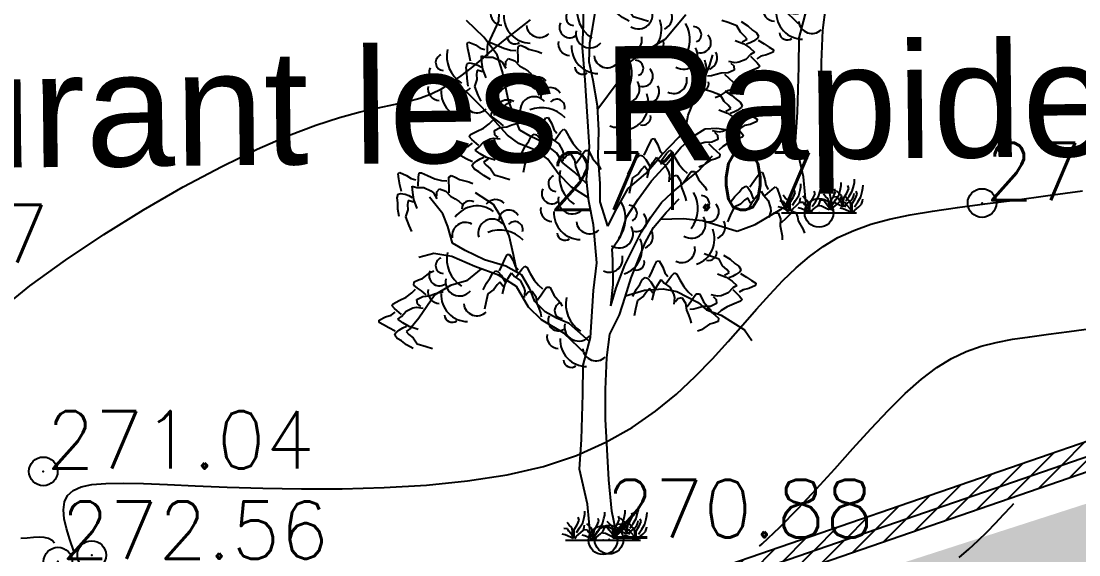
# Model space of a CAD drawing. Header units: millimetres. Extents: x 524954 to 526204, y 9523489 to 9524010.
# Drawn here: x 525683.09 to 525701.51, y 9523604.8 to 9523614.09 of the extents above; entities that cross this region are included whole.
import ezdxf
from ezdxf.enums import TextEntityAlignment as Align

# ---------------------------------------------------------------- set-up
doc = ezdxf.new("R2010")
doc.units = ezdxf.units.MM
doc.header["$PDMODE"] = 32
doc.header["$PDSIZE"] = 0.5
doc.linetypes.add('ACAD_ISO12W100', pattern=[21, 12, -3, 0, -3, 0, -3])
doc.linetypes.add('CACHE2', pattern=[4.7625, 3.175, -1.5875])
for name, color, linetype in [('Arbre', 34, 'ACAD_ISO12W100'), ('Cloture', 7, 'Continuous'), ('CN_01_00', 3, 'Continuous'), ('CN_02_00', 4, 'Continuous'), ('CN_10_00', 1, 'Continuous'), ('Haut_Talus', 30, 'Continuous'), ('Murs', 1, 'Continuous'), ('TopoAlt', 3, 'Continuous'), ('TOPOJIS', 7, 'Continuous'), ('Toponomie', 7, 'CACHE2')]:
    doc.layers.add(name, color=color, linetype=linetype)
doc.styles.add('Simplex 1.0', font='Simplex.shx', dxfattribs={"width": 0.99, "height": 1})
doc.styles.get("Standard").update_dxf_attribs({"font": 'arial.ttf'})
pattern_1 = [(45, (0, 0), (-0.1767766952966, 0.1767766952966), [])]

# ---------------------------------------------------------------- blocks, each defined once
blk = doc.blocks.new('TCPOINT M')
at = {"color": 0}
blk.add_point((0, 0), dxfattribs=at)
at = {"layer": 'TopoAlt', "style": 'Simplex 1.0', "width": 0.99}
blk.add_attdef('ALT', (0.15, 0.15), '', height=1, dxfattribs=at)
blk = doc.blocks.new('v088')
at = {"linetype": 'Continuous'}
for p, q in [((-1.812, 9.035), (-1.797, 9.483)), ((-0.337, 8.979), (-0.339, 9.37)), ((-0.186, 8.901), (-0.131, 9.219)), ((-2.074, 8.756), (-2.378, 9.048)), ((-1.992, 8.647), (-1.812, 9.035)), ((1.08, 8.722), (1.444, 9.153)), ((-0.36, 8.574), (-0.337, 8.979)), ((-0.231, 8.658), (-0.186, 8.901)), ((-1.843, 8.45), (-2.074, 8.756)), ((-0.243, 8.328), (-0.231, 8.658)), ((0.718, 8.503), (1.08, 8.722)), ((-0.311, 8.009), (-0.36, 8.574)), ((0.424, 8.292), (0.718, 8.503)), ((-1.75, 8.153), (-1.843, 8.45)), ((-0.174, 8), (-0.243, 8.328)), ((0.262, 7.984), (0.424, 8.292)), ((1.855, 8.26), (1.913, 8.447)), ((-1.653, 7.676), (-1.75, 8.153)), ((1.736, 7.971), (1.855, 8.26)), ((-2.358, 7.786), (-2.7, 8.052)), ((-0.274, 7.463), (-0.311, 8.009)), ((-0.096, 7.56), (-0.174, 8)), ((-0.093, 7.509), (0.262, 7.984)), ((1.617, 7.726), (1.736, 7.971)), ((-2.129, 7.554), (-2.358, 7.786)), ((-1.932, 7.347), (-2.129, 7.554)), ((-1.547, 7.38), (-1.653, 7.676)), ((-0.075, 7.131), (-0.096, 7.56)), ((1.481, 7.4), (1.617, 7.726)), ((-1.449, 7.14), (-1.547, 7.38)), ((-0.237, 6.848), (-0.274, 7.463)), ((1.442, 7.181), (1.481, 7.4)), ((-1.665, 7.048), (-1.932, 7.347)), ((-1.463, 6.903), (-1.665, 7.048)), ((-1.266, 7.031), (-1.449, 7.14)), ((-1.047, 6.93), (-1.266, 7.031)), ((-0.084, 6.677), (-0.075, 7.131)), ((1.023, 6.706), (1.321, 7.017)), ((1.321, 7.017), (1.442, 7.181)), ((1.356, 6.837), (1.575, 7.035)), ((1.575, 7.035), (1.778, 7.163)), ((1.778, 7.163), (1.983, 7.174)), ((1.983, 7.174), (2.214, 7.135)), ((-1.162, 6.785), (-1.463, 6.903)), ((-0.806, 6.736), (-1.047, 6.93)), ((-0.287, 6.281), (-0.237, 6.848)), ((1.107, 6.54), (1.356, 6.837)), ((-0.96, 6.634), (-1.162, 6.785)), ((-0.78, 6.382), (-0.96, 6.634)), ((-0.697, 6.571), (-0.806, 6.736)), ((-0.049, 6.211), (-0.084, 6.677)), ((0.743, 6.383), (1.023, 6.706)), ((1.663, 6.427), (1.906, 6.693)), ((-0.488, 6.401), (-0.697, 6.571)), ((0.846, 6.255), (1.107, 6.54)), ((-0.551, 6.145), (-0.78, 6.382)), ((-0.279, 6.204), (-0.488, 6.401)), ((-0.248, 5.902), (-0.287, 6.281)), ((0.438, 6.122), (0.743, 6.383)), ((1.381, 6.204), (1.663, 6.427)), ((-0.254, 5.961), (-0.551, 6.145)), ((-0.049, 5.888), (-0.049, 6.211)), ((0.24, 5.776), (0.438, 6.122)), ((0.61, 5.939), (0.846, 6.255)), ((1.198, 6.044), (1.381, 6.204)), ((-2.787, 5.681), (-3.023, 5.969)), ((-1.907, 5.843), (-2.222, 6.048)), ((-0.165, 5.487), (-0.248, 5.902)), ((0.411, 5.624), (0.61, 5.939)), ((1.021, 5.879), (1.198, 6.044)), ((1.1, 5.706), (1.325, 5.941)), ((-1.791, 5.652), (-1.907, 5.843)), ((0.085, 5.468), (-0.049, 5.888)), ((0.085, 5.468), (0.24, 5.776)), ((0.834, 5.626), (1.021, 5.879)), ((2.646, 5.496), (3.119, 5.774)), ((-2.701, 5.459), (-2.787, 5.681)), ((-1.635, 5.301), (-1.791, 5.652)), ((0.306, 5.286), (0.411, 5.624)), ((0.671, 5.368), (0.834, 5.626)), ((0.881, 5.441), (1.1, 5.706)), ((1.001, 5.586), (1.394, 5.601)), ((1.394, 5.601), (1.731, 5.564)), ((1.731, 5.564), (2, 5.483)), ((-2.621, 5.169), (-2.701, 5.459)), ((-0.107, 4.829), (-0.165, 5.487)), ((0.51, 5.041), (0.671, 5.368)), ((0.731, 5.176), (0.881, 5.441)), ((2, 5.483), (2.338, 5.378)), ((2.338, 5.378), (2.646, 5.496)), ((-2.4, 5.043), (-2.621, 5.169)), ((-1.559, 4.967), (-1.635, 5.301)), ((0.161, 5.071), (0.306, 5.286)), ((0.619, 4.888), (0.731, 5.176)), ((-2.946, 4.988), (-3.206, 4.92)), ((-2.634, 4.938), (-2.946, 4.988)), ((-2.061, 4.882), (-2.4, 5.043)), ((0.172, 4.872), (0.161, 5.071)), ((0.379, 4.79), (0.51, 5.041)), ((-2.233, 4.766), (-2.634, 4.938)), ((-1.692, 4.771), (-2.061, 4.882)), ((-1.492, 4.659), (-1.559, 4.967)), ((-0.166, 4.349), (-0.107, 4.829)), ((0.174, 4.45), (0.172, 4.872)), ((0.231, 4.395), (0.379, 4.79)), ((0.489, 4.568), (0.619, 4.888)), ((-2.123, 4.725), (-2.377, 4.514)), ((-1.819, 4.613), (-2.233, 4.766)), ((-1.504, 4.415), (-1.819, 4.613)), ((-1.415, 4.615), (-1.692, 4.771)), ((-1.273, 4.376), (-1.415, 4.615)), ((-2.655, 4.434), (-2.931, 4.273)), ((-2.377, 4.514), (-2.655, 4.434)), ((0.138, 4.082), (0.174, 4.45)), ((0.384, 4.23), (0.489, 4.568)), ((-2.931, 4.273), (-3.209, 3.863)), ((-1.298, 4.058), (-1.504, 4.415)), ((-1.188, 4.154), (-1.273, 4.376)), ((-0.217, 3.527), (-0.166, 4.349)), ((0.138, 4.082), (0.231, 4.395)), ((0.391, 4.253), (0.724, 4.355)), ((0.724, 4.355), (1.047, 4.375)), ((1.047, 4.375), (1.284, 4.33)), ((1.284, 4.33), (1.655, 4.138)), ((-1.069, 3.839), (-1.298, 4.058)), ((-1.01, 3.977), (-1.188, 4.154)), ((0.285, 3.923), (0.384, 4.23)), ((1.655, 4.138), (1.8, 4.011)), ((-0.808, 3.863), (-1.01, 3.977)), ((0.118, 3.584), (0.285, 3.923)), ((1.8, 4.011), (2.057, 3.917)), ((2.057, 3.917), (2.461, 3.664)), ((-3.209, 3.863), (-3.367, 3.667)), ((-0.685, 3.605), (-1.069, 3.839)), ((-0.589, 3.774), (-0.808, 3.863)), ((-0.234, 3.461), (-0.589, 3.774)), ((-0.294, 3.234), (-0.685, 3.605)), ((-0.344, 3.046), (-0.217, 3.527)), ((0.064, 3.179), (0.118, 3.584)), ((2.461, 3.664), (2.589, 3.474)), ((0.045, 2.625), (0.064, 3.179)), ((-0.352, 2.542), (-0.344, 3.046)), ((0.043, 2.109), (0.045, 2.625)), ((-0.373, 1.752), (-0.352, 2.542)), ((0.102, 1.053), (0.043, 2.109)), ((-0.412, 1.235), (-0.373, 1.752)), ((-0.268, 0.628), (-0.412, 1.235)), ((0.151, 0.506), (0.102, 1.053)), ((-0.213, 0), (-0.268, 0.628)), ((0.256, 0), (0.151, 0.506)), ((-0.654, 0), (0.654, 0))]:
    blk.add_line(p, q, dxfattribs=at)
at = {"color": 3, "linetype": 'Continuous'}
for p, q in [((2.18, 9.009), (2.07, 9.048)), ((2.406, 9.027), (2.519, 8.953)), ((2.33, 8.953), (2.18, 9.009)), ((2.391, 8.841), (2.33, 8.953)), ((2.465, 8.776), (2.391, 8.841)), ((2.519, 8.953), (2.601, 8.881)), ((2.601, 8.881), (2.673, 8.832)), ((-2.366, 8.647), (-2.337, 8.672)), ((-2.337, 8.672), (-2.221, 8.621)), ((-2.011, 8.592), (-1.999, 8.665)), ((-1.999, 8.665), (-1.961, 8.666)), ((-1.961, 8.666), (-1.851, 8.615)), ((2.3, 8.701), (2.45, 8.641)), ((2.421, 8.673), (2.507, 8.721)), ((2.507, 8.721), (2.465, 8.776)), ((2.561, 8.655), (2.497, 8.632)), ((2.621, 8.686), (2.561, 8.655)), ((2.691, 8.737), (2.621, 8.686)), ((2.673, 8.832), (2.708, 8.773)), ((2.708, 8.773), (2.691, 8.737)), ((2.701, 8.703), (2.805, 8.64)), ((-2.353, 8.56), (-2.366, 8.647)), ((-2.333, 8.457), (-2.353, 8.56)), ((-2.221, 8.621), (-2.138, 8.563)), ((-2.138, 8.563), (-2.056, 8.544)), ((-2.014, 8.431), (-2.011, 8.592)), ((-1.851, 8.615), (-1.727, 8.562)), ((-1.727, 8.562), (-1.612, 8.532)), ((-1.612, 8.532), (-1.519, 8.524)), ((-1.481, 8.509), (-1.48, 8.588)), ((-1.475, 8.425), (-1.481, 8.509)), ((-1.48, 8.588), (-1.435, 8.619)), ((-1.435, 8.619), (-1.357, 8.583)), ((-1.357, 8.583), (-1.297, 8.547)), ((-1.297, 8.547), (-1.132, 8.508)), ((-1.132, 8.508), (-1.066, 8.477)), ((2.45, 8.641), (2.555, 8.57)), ((2.555, 8.57), (2.64, 8.498)), ((2.64, 8.498), (2.57, 8.455)), ((2.805, 8.64), (2.893, 8.584)), ((2.964, 8.496), (2.848, 8.446)), ((2.893, 8.584), (2.966, 8.534)), ((2.966, 8.534), (2.964, 8.496)), ((-2.384, 8.23), (-2.364, 8.296)), ((-2.364, 8.296), (-2.326, 8.308)), ((-2.308, 8.338), (-2.333, 8.457)), ((-2.326, 8.308), (-2.242, 8.291)), ((-2.242, 8.291), (-2.178, 8.268)), ((-2.118, 8.433), (-2.038, 8.411)), ((-2.112, 8.322), (-2.118, 8.433)), ((-2.092, 8.197), (-2.112, 8.322)), ((-2.038, 8.411), (-1.918, 8.409)), ((-1.918, 8.409), (-1.797, 8.353)), ((-1.797, 8.353), (-1.75, 8.313)), ((-1.75, 8.313), (-1.69, 8.215)), ((-1.694, 8.261), (-1.693, 8.334)), ((-1.693, 8.334), (-1.643, 8.387)), ((-1.643, 8.387), (-1.536, 8.344)), ((-1.536, 8.344), (-1.452, 8.259)), ((-1.478, 8.316), (-1.475, 8.425)), ((2.301, 8.311), (2.188, 8.335)), ((2.225, 8.306), (2.278, 8.256)), ((2.362, 8.319), (2.301, 8.311)), ((2.487, 8.369), (2.362, 8.319)), ((2.57, 8.455), (2.487, 8.369)), ((2.568, 8.425), (2.683, 8.312)), ((2.749, 8.424), (2.679, 8.378)), ((2.683, 8.312), (2.729, 8.254)), ((2.848, 8.446), (2.749, 8.424)), ((-2.371, 8.143), (-2.384, 8.23)), ((-2.367, 8.034), (-2.371, 8.143)), ((-2.189, 8.184), (-2.201, 8.115)), ((-2.201, 8.115), (-2.198, 8.017)), ((-2.096, 8.154), (-2.189, 8.184)), ((-2.178, 8.268), (-2.118, 8.237)), ((-2.033, 8.047), (-2.092, 8.197)), ((-1.452, 8.259), (-1.374, 8.213)), ((-1.374, 8.213), (-1.302, 8.166)), ((-1.302, 8.166), (-1.252, 8.118)), ((1.971, 8.105), (1.888, 8.085)), ((2.058, 8.13), (1.971, 8.105)), ((2.178, 8.134), (2.058, 8.13)), ((2.117, 8.111), (2.195, 8.035)), ((2.282, 8.183), (2.178, 8.134)), ((2.278, 8.256), (2.282, 8.183)), ((2.467, 8.125), (2.367, 8.061)), ((2.591, 8.179), (2.467, 8.125)), ((2.704, 8.225), (2.591, 8.179)), ((2.729, 8.254), (2.704, 8.225)), ((-2.345, 7.902), (-2.367, 8.034)), ((-2.198, 8.017), (-2.238, 7.897)), ((1.888, 8.085), (1.819, 8.08)), ((2.195, 8.035), (2.261, 7.981)), ((2.261, 7.981), (2.318, 7.927)), ((2.367, 8.061), (2.298, 7.999)), ((2.318, 7.927), (2.31, 7.872)), ((-2.238, 7.897), (-2.177, 7.749)), ((-2.177, 7.749), (-2.13, 7.641)), ((1.896, 7.802), (1.786, 7.841)), ((2.046, 7.746), (1.896, 7.802)), ((2.163, 7.821), (2.022, 7.727)), ((2.107, 7.634), (2.046, 7.746)), ((2.123, 7.82), (2.235, 7.746)), ((2.231, 7.841), (2.163, 7.821)), ((2.31, 7.872), (2.231, 7.841)), ((2.235, 7.746), (2.317, 7.675)), ((-1.797, 7.5), (-1.663, 7.603)), ((-1.663, 7.603), (-1.598, 7.634)), ((2.022, 7.727), (1.955, 7.7)), ((2.181, 7.57), (2.107, 7.634)), ((2.223, 7.514), (2.181, 7.57)), ((2.317, 7.675), (2.389, 7.625)), ((2.389, 7.625), (2.424, 7.566)), ((2.424, 7.566), (2.407, 7.53)), ((-1.945, 7.383), (-1.94, 7.438)), ((-1.884, 7.333), (-1.945, 7.383)), ((-1.94, 7.438), (-1.864, 7.475)), ((-1.864, 7.475), (-1.797, 7.5)), ((2.016, 7.494), (2.166, 7.434)), ((2.137, 7.467), (2.223, 7.514)), ((2.166, 7.434), (2.271, 7.363)), ((2.277, 7.448), (2.213, 7.425)), ((2.337, 7.479), (2.277, 7.448)), ((2.407, 7.53), (2.337, 7.479)), ((2.417, 7.496), (2.521, 7.433)), ((2.521, 7.433), (2.609, 7.377)), ((2.609, 7.377), (2.682, 7.328)), ((-2.081, 7.175), (-1.985, 7.246)), ((-1.985, 7.246), (-1.92, 7.313)), ((-1.892, 7.13), (-1.791, 7.186)), ((-1.815, 7.284), (-1.884, 7.333)), ((-1.732, 7.213), (-1.815, 7.284)), ((-1.791, 7.186), (-1.672, 7.198)), ((-1.672, 7.198), (-1.587, 7.228)), ((-1.587, 7.228), (-1.505, 7.255)), ((-1.505, 7.255), (-1.436, 7.264)), ((-1.078, 7.18), (-1.034, 7.275)), ((-1.034, 7.275), (-0.994, 7.353)), ((-0.994, 7.353), (-0.955, 7.356)), ((-0.955, 7.356), (-0.891, 7.247)), ((-0.891, 7.247), (-0.858, 7.151)), ((2.286, 7.249), (2.203, 7.162)), ((2.271, 7.363), (2.357, 7.292)), ((2.284, 7.218), (2.399, 7.105)), ((2.357, 7.292), (2.286, 7.249)), ((2.465, 7.218), (2.395, 7.171)), ((2.564, 7.239), (2.465, 7.218)), ((2.68, 7.289), (2.564, 7.239)), ((2.682, 7.328), (2.68, 7.289)), ((-2.333, 7.03), (-2.31, 7.06)), ((-2.283, 6.974), (-2.333, 7.03)), ((-2.31, 7.06), (-2.2, 7.113)), ((-2.2, 7.113), (-2.081, 7.175)), ((-1.963, 6.989), (-1.902, 7.001)), ((-1.902, 7.001), (-1.788, 6.985)), ((-1.883, 7.058), (-1.892, 7.13)), ((-1.826, 7.011), (-1.883, 7.058)), ((-1.293, 6.947), (-1.253, 7.025)), ((-1.253, 7.025), (-1.198, 7.067)), ((-1.198, 7.067), (-1.16, 7.055)), ((-1.16, 7.055), (-1.101, 6.992)), ((-1.128, 7.069), (-1.078, 7.18)), ((-0.978, 6.941), (-0.918, 7.034)), ((-0.918, 7.034), (-0.866, 6.97)), ((-0.858, 7.151), (-0.802, 7.088)), ((-0.835, 6.972), (-0.738, 7.1)), ((-0.738, 7.1), (-0.686, 7.153)), ((-0.686, 7.153), (-0.654, 7.131)), ((-0.654, 7.131), (-0.595, 7.025)), ((-0.595, 7.025), (-0.526, 6.909)), ((2.018, 7.104), (1.904, 7.128)), ((1.941, 7.1), (1.994, 7.049)), ((1.994, 7.049), (1.999, 6.976)), ((2.079, 7.112), (2.018, 7.104)), ((2.203, 7.162), (2.079, 7.112)), ((2.42, 7.018), (2.307, 6.972)), ((2.399, 7.105), (2.445, 7.047)), ((2.445, 7.047), (2.42, 7.018)), ((-2.551, 6.772), (-2.439, 6.83)), ((-2.439, 6.83), (-2.342, 6.858)), ((-2.342, 6.858), (-2.275, 6.909)), ((-2.161, 6.87), (-2.283, 6.974)), ((-2.228, 6.791), (-2.161, 6.839)), ((-2.161, 6.839), (-2.083, 6.931)), ((-2.083, 6.931), (-1.963, 6.989)), ((-1.413, 6.737), (-1.354, 6.857)), ((-1.354, 6.857), (-1.293, 6.947)), ((-1.172, 6.826), (-1.227, 6.745)), ((-1.122, 6.874), (-1.172, 6.826)), ((-1.064, 6.795), (-1.122, 6.874)), ((-1.101, 6.992), (-1.063, 6.936)), ((-1.076, 6.671), (-1.035, 6.828)), ((-1.063, 6.936), (-1.032, 6.875)), ((-1.035, 6.828), (-0.978, 6.941)), ((-0.866, 6.97), (-0.77, 6.898)), ((-0.77, 6.898), (-0.705, 6.781)), ((-0.526, 6.909), (-0.45, 6.818)), ((-0.45, 6.818), (-0.379, 6.757)), ((0.719, 6.703), (0.768, 6.815)), ((0.768, 6.815), (0.813, 6.909)), ((0.813, 6.909), (0.853, 6.987)), ((0.853, 6.987), (0.891, 6.991)), ((0.891, 6.991), (0.955, 6.881)), ((0.955, 6.881), (0.989, 6.786)), ((1.604, 6.878), (1.535, 6.874)), ((1.688, 6.899), (1.604, 6.878)), ((1.775, 6.923), (1.688, 6.899)), ((1.894, 6.927), (1.775, 6.923)), ((1.834, 6.904), (1.912, 6.828)), ((1.999, 6.976), (1.894, 6.927)), ((1.912, 6.828), (1.977, 6.774)), ((2.084, 6.854), (2.014, 6.792)), ((2.184, 6.918), (2.084, 6.854)), ((2.307, 6.972), (2.184, 6.918)), ((-2.55, 6.734), (-2.551, 6.772)), ((-2.475, 6.689), (-2.55, 6.734)), ((-2.383, 6.639), (-2.475, 6.689)), ((-2.274, 6.584), (-2.383, 6.639)), ((-2.138, 6.726), (-2.228, 6.791)), ((-2.196, 6.606), (-2.138, 6.64)), ((-2.029, 6.662), (-2.138, 6.726)), ((-2.138, 6.64), (-2.076, 6.668)), ((-1.998, 6.632), (-2.08, 6.578)), ((-1.875, 6.613), (-2.029, 6.662)), ((-1.33, 6.67), (-1.367, 6.514)), ((-1.227, 6.745), (-1.33, 6.67)), ((-0.705, 6.781), (-0.69, 6.721)), ((-0.69, 6.721), (-0.699, 6.606)), ((-0.675, 6.646), (-0.632, 6.705)), ((-0.632, 6.705), (-0.56, 6.719)), ((-0.56, 6.719), (-0.498, 6.621)), ((-0.468, 6.564), (-0.402, 6.651)), ((-0.402, 6.651), (-0.357, 6.722)), ((-0.357, 6.722), (-0.31, 6.785)), ((-0.31, 6.785), (-0.255, 6.784)), ((-0.255, 6.784), (-0.214, 6.71)), ((-0.214, 6.71), (-0.186, 6.645)), ((-0.186, 6.645), (-0.075, 6.517)), ((0.554, 6.582), (0.594, 6.66)), ((0.594, 6.66), (0.649, 6.702)), ((0.649, 6.702), (0.686, 6.689)), ((0.686, 6.689), (0.745, 6.626)), ((0.868, 6.575), (0.929, 6.669)), ((0.929, 6.669), (0.98, 6.604)), ((0.989, 6.786), (1.044, 6.722)), ((1.011, 6.606), (1.108, 6.734)), ((1.108, 6.734), (1.161, 6.787)), ((1.161, 6.787), (1.192, 6.766)), ((1.192, 6.766), (1.252, 6.66)), ((1.252, 6.66), (1.321, 6.544)), ((1.947, 6.634), (1.879, 6.614)), ((2.026, 6.666), (1.947, 6.634)), ((1.977, 6.774), (2.034, 6.72)), ((2.034, 6.72), (2.026, 6.666)), ((-2.277, 6.513), (-2.262, 6.55)), ((-2.238, 6.456), (-2.277, 6.513)), ((-2.262, 6.55), (-2.196, 6.606)), ((-2.163, 6.412), (-2.238, 6.456)), ((-2.08, 6.578), (-2.034, 6.526)), ((-2.034, 6.526), (-1.957, 6.466)), ((-1.957, 6.466), (-1.888, 6.359)), ((-1.367, 6.514), (-1.392, 6.4)), ((-0.498, 6.621), (-0.48, 6.503)), ((-0.48, 6.503), (-0.444, 6.419)), ((-0.075, 6.517), (-0.04, 6.453)), ((0.433, 6.371), (0.493, 6.492)), ((0.493, 6.492), (0.554, 6.582)), ((0.675, 6.46), (0.62, 6.379)), ((0.724, 6.509), (0.675, 6.46)), ((0.782, 6.43), (0.724, 6.509)), ((0.745, 6.626), (0.783, 6.571)), ((0.771, 6.306), (0.811, 6.463)), ((0.783, 6.571), (0.814, 6.51)), ((0.811, 6.463), (0.868, 6.575)), ((0.98, 6.604), (1.076, 6.532)), ((1.076, 6.532), (1.141, 6.416)), ((1.321, 6.544), (1.397, 6.452)), ((1.397, 6.452), (1.467, 6.391)), ((1.738, 6.52), (1.671, 6.493)), ((1.879, 6.614), (1.738, 6.52)), ((-3.568, 6.377), (-3.539, 6.402)), ((-3.555, 6.29), (-3.568, 6.377)), ((-3.535, 6.188), (-3.555, 6.29)), ((-3.539, 6.402), (-3.423, 6.351)), ((-3.423, 6.351), (-3.34, 6.294)), ((-3.34, 6.294), (-3.258, 6.275)), ((-3.216, 6.161), (-3.213, 6.322)), ((-3.213, 6.322), (-3.201, 6.396)), ((-3.201, 6.396), (-3.163, 6.397)), ((-3.163, 6.397), (-3.053, 6.346)), ((-3.053, 6.346), (-2.929, 6.292)), ((-2.929, 6.292), (-2.814, 6.263)), ((-2.814, 6.263), (-2.721, 6.255)), ((-2.683, 6.24), (-2.682, 6.318)), ((-2.682, 6.318), (-2.637, 6.35)), ((-2.637, 6.35), (-2.56, 6.314)), ((-2.56, 6.314), (-2.499, 6.278)), ((-2.499, 6.278), (-2.334, 6.239)), ((-2.076, 6.346), (-2.163, 6.412)), ((-1.959, 6.28), (-2.076, 6.346)), ((-1.888, 6.359), (-1.735, 6.313)), ((-1.735, 6.313), (-1.622, 6.281)), ((-0.444, 6.419), (-0.414, 6.339)), ((-0.414, 6.339), (-0.401, 6.271)), ((0.516, 6.305), (0.479, 6.149)), ((0.62, 6.379), (0.516, 6.305)), ((1.141, 6.416), (1.157, 6.356)), ((1.157, 6.356), (1.147, 6.241)), ((1.171, 6.28), (1.215, 6.339)), ((1.215, 6.339), (1.286, 6.353)), ((1.286, 6.353), (1.348, 6.255)), ((1.378, 6.198), (1.444, 6.285)), ((1.444, 6.285), (1.489, 6.356)), ((1.489, 6.356), (1.536, 6.42)), ((1.536, 6.42), (1.591, 6.419)), ((1.591, 6.419), (1.633, 6.344)), ((1.633, 6.344), (1.661, 6.279)), ((1.661, 6.279), (1.771, 6.151)), ((2.623, 6.25), (2.685, 6.334)), ((2.685, 6.334), (2.739, 6.404)), ((2.739, 6.404), (2.777, 6.4)), ((2.777, 6.4), (2.82, 6.28)), ((2.82, 6.28), (2.835, 6.18)), ((-3.51, 6.069), (-3.535, 6.188)), ((-3.32, 6.164), (-3.24, 6.142)), ((-3.314, 6.053), (-3.32, 6.164)), ((-3.24, 6.142), (-3.121, 6.14)), ((-3.121, 6.14), (-2.999, 6.083)), ((-2.999, 6.083), (-2.952, 6.044)), ((-2.895, 6.065), (-2.845, 6.118)), ((-2.845, 6.118), (-2.738, 6.075)), ((-2.677, 6.155), (-2.683, 6.24)), ((-2.68, 6.046), (-2.677, 6.155)), ((-2.334, 6.239), (-2.268, 6.208)), ((0.479, 6.149), (0.454, 6.035)), ((1.348, 6.255), (1.367, 6.137)), ((1.367, 6.137), (1.402, 6.054)), ((1.771, 6.151), (1.807, 6.088)), ((2.37, 6.061), (2.423, 6.13)), ((2.423, 6.13), (2.485, 6.161)), ((2.485, 6.161), (2.52, 6.142)), ((2.52, 6.142), (2.566, 6.069)), ((2.554, 6.15), (2.623, 6.25)), ((2.823, 6), (2.943, 6.107)), ((2.835, 6.18), (2.877, 6.107)), ((2.943, 6.107), (3.004, 6.15)), ((3.004, 6.15), (3.031, 6.123)), ((3.031, 6.123), (3.07, 6.007)), ((-3.586, 5.96), (-3.566, 6.026)), ((-3.573, 5.874), (-3.586, 5.96)), ((-3.566, 6.026), (-3.528, 6.038)), ((-3.528, 6.038), (-3.444, 6.022)), ((-3.444, 6.022), (-3.38, 5.999)), ((-3.392, 5.914), (-3.403, 5.846)), ((-3.298, 5.884), (-3.392, 5.914)), ((-3.38, 5.999), (-3.32, 5.968)), ((-3.294, 5.928), (-3.314, 6.053)), ((-3.235, 5.777), (-3.294, 5.928)), ((-2.952, 6.044), (-2.892, 5.945)), ((-2.896, 5.991), (-2.895, 6.065)), ((-2.738, 6.075), (-2.654, 5.99)), ((-2.654, 5.99), (-2.576, 5.943)), ((-2.576, 5.943), (-2.504, 5.896)), ((-2.504, 5.896), (-2.454, 5.849)), ((1.402, 6.054), (1.433, 5.974)), ((1.433, 5.974), (1.446, 5.906)), ((2.212, 5.877), (2.293, 5.984)), ((2.293, 5.984), (2.37, 6.061)), ((2.466, 5.919), (2.396, 5.85)), ((2.523, 5.957), (2.466, 5.919)), ((2.566, 5.869), (2.523, 5.957)), ((2.531, 5.75), (2.6, 5.896)), ((2.566, 6.069), (2.593, 6.007)), ((2.593, 6.007), (2.612, 5.942)), ((2.6, 5.896), (2.677, 5.996)), ((2.677, 5.996), (2.754, 6.077)), ((2.754, 6.077), (2.793, 6.004)), ((2.793, 6.004), (2.873, 5.915)), ((2.873, 5.915), (2.916, 5.788)), ((3.07, 6.007), (3.116, 5.88)), ((-3.57, 5.765), (-3.573, 5.874)), ((-3.547, 5.632), (-3.57, 5.765)), ((-3.4, 5.748), (-3.44, 5.627)), ((-3.403, 5.846), (-3.4, 5.748)), ((2.281, 5.796), (2.216, 5.65)), ((2.396, 5.85), (2.281, 5.796)), ((2.92, 5.727), (2.889, 5.615)), ((2.916, 5.788), (2.92, 5.727)), ((3.116, 5.88), (3.173, 5.777)), ((3.173, 5.777), (3.231, 5.703)), ((3.247, 5.665), (3.304, 5.719)), ((3.304, 5.719), (3.358, 5.707)), ((-3.44, 5.627), (-3.379, 5.479)), ((2.216, 5.65), (2.169, 5.542)), ((2.92, 5.65), (2.973, 5.7)), ((2.973, 5.7), (3.047, 5.7)), ((3.047, 5.7), (3.089, 5.592)), ((3.089, 5.592), (3.085, 5.473)), ((3.108, 5.53), (3.189, 5.603)), ((3.189, 5.603), (3.247, 5.665)), ((3.358, 5.707), (3.385, 5.627)), ((3.385, 5.627), (3.4, 5.557)), ((3.4, 5.557), (3.485, 5.411)), ((-3.379, 5.479), (-3.332, 5.372)), ((3.085, 5.473), (3.104, 5.384)), ((3.104, 5.384), (3.12, 5.3)), ((3.485, 5.411), (3.508, 5.342)), ((3.12, 5.3), (3.12, 5.23)), ((-1.707, 4.895), (-1.667, 4.973)), ((-1.667, 4.973), (-1.628, 4.976)), ((-1.628, 4.976), (-1.564, 4.867)), ((1.872, 4.946), (1.762, 4.985)), ((-1.801, 4.689), (-1.751, 4.8)), ((-1.751, 4.8), (-1.707, 4.895)), ((-1.564, 4.867), (-1.531, 4.771)), ((0.899, 4.779), (0.939, 4.857)), ((0.939, 4.857), (0.978, 4.861)), ((0.978, 4.861), (1.042, 4.751)), ((2.022, 4.89), (1.872, 4.946)), ((2.083, 4.778), (2.022, 4.89)), ((2.099, 4.964), (2.211, 4.89)), ((2.211, 4.89), (2.293, 4.818)), ((2.293, 4.818), (2.365, 4.769)), ((-3.143, 4.557), (-3.01, 4.66)), ((-3.01, 4.66), (-2.944, 4.692)), ((-1.966, 4.567), (-1.926, 4.645)), ((-1.926, 4.645), (-1.871, 4.687)), ((-1.871, 4.687), (-1.833, 4.675)), ((-1.833, 4.675), (-1.774, 4.612)), ((-1.774, 4.612), (-1.736, 4.556)), ((-1.651, 4.561), (-1.591, 4.654)), ((-1.591, 4.654), (-1.539, 4.59)), ((-1.531, 4.771), (-1.475, 4.707)), ((-1.508, 4.592), (-1.411, 4.72)), ((-1.411, 4.72), (-1.359, 4.773)), ((-1.359, 4.773), (-1.327, 4.751)), ((-1.327, 4.751), (-1.268, 4.645)), ((-1.268, 4.645), (-1.199, 4.529)), ((0.805, 4.573), (0.855, 4.685)), ((0.855, 4.685), (0.899, 4.779)), ((1.042, 4.751), (1.075, 4.656)), ((1.075, 4.656), (1.131, 4.592)), ((1.098, 4.476), (1.195, 4.604)), ((1.195, 4.604), (1.247, 4.657)), ((1.247, 4.657), (1.279, 4.636)), ((1.279, 4.636), (1.338, 4.53)), ((1.992, 4.638), (2.142, 4.578)), ((2.157, 4.714), (2.083, 4.778)), ((2.113, 4.611), (2.199, 4.658)), ((2.199, 4.658), (2.157, 4.714)), ((2.313, 4.623), (2.253, 4.592)), ((2.383, 4.674), (2.313, 4.623)), ((2.365, 4.769), (2.4, 4.71)), ((2.4, 4.71), (2.383, 4.674)), ((2.393, 4.64), (2.497, 4.577)), ((-3.291, 4.441), (-3.287, 4.496)), ((-3.23, 4.39), (-3.291, 4.441)), ((-3.287, 4.496), (-3.21, 4.533)), ((-3.21, 4.533), (-3.143, 4.557)), ((-2.086, 4.357), (-2.027, 4.477)), ((-2.027, 4.477), (-1.966, 4.567)), ((-1.845, 4.445), (-1.9, 4.365)), ((-1.795, 4.494), (-1.845, 4.445)), ((-1.737, 4.415), (-1.795, 4.494)), ((-1.749, 4.291), (-1.708, 4.448)), ((-1.736, 4.556), (-1.705, 4.495)), ((-1.708, 4.448), (-1.651, 4.561)), ((-1.539, 4.59), (-1.443, 4.518)), ((-1.443, 4.518), (-1.378, 4.401)), ((-1.199, 4.529), (-1.123, 4.438)), ((-1.123, 4.438), (-1.052, 4.377)), ((0.579, 4.362), (0.64, 4.452)), ((0.64, 4.452), (0.68, 4.53)), ((0.68, 4.53), (0.735, 4.572)), ((0.735, 4.572), (0.773, 4.559)), ((0.773, 4.559), (0.832, 4.496)), ((0.832, 4.496), (0.87, 4.441)), ((0.87, 4.441), (0.901, 4.38)), ((0.898, 4.333), (0.955, 4.445)), ((0.955, 4.445), (1.015, 4.539)), ((1.015, 4.539), (1.067, 4.474)), ((1.067, 4.474), (1.163, 4.402)), ((1.338, 4.53), (1.407, 4.414)), ((2.142, 4.578), (2.247, 4.507)), ((2.253, 4.592), (2.189, 4.569)), ((2.247, 4.507), (2.332, 4.436)), ((2.332, 4.436), (2.262, 4.393)), ((2.497, 4.577), (2.585, 4.521)), ((2.656, 4.433), (2.54, 4.383)), ((2.585, 4.521), (2.658, 4.472)), ((2.658, 4.472), (2.656, 4.433)), ((-3.427, 4.233), (-3.331, 4.304)), ((-3.331, 4.304), (-3.266, 4.37)), ((-3.239, 4.188), (-3.137, 4.244)), ((-3.162, 4.341), (-3.23, 4.39)), ((-3.079, 4.271), (-3.162, 4.341)), ((-3.137, 4.244), (-3.019, 4.255)), ((-3.019, 4.255), (-2.933, 4.286)), ((-2.933, 4.286), (-2.851, 4.312)), ((-2.851, 4.312), (-2.783, 4.321)), ((-2.003, 4.29), (-2.04, 4.134)), ((-1.9, 4.365), (-2.003, 4.29)), ((-1.378, 4.401), (-1.363, 4.341)), ((-1.363, 4.341), (-1.372, 4.226)), ((-1.349, 4.266), (-1.305, 4.325)), ((-1.305, 4.325), (-1.233, 4.338)), ((-1.233, 4.338), (-1.171, 4.241)), ((-1.171, 4.241), (-1.153, 4.123)), ((-1.141, 4.184), (-1.075, 4.271)), ((-1.075, 4.271), (-1.03, 4.342)), ((-1.03, 4.342), (-0.984, 4.405)), ((-0.984, 4.405), (-0.928, 4.404)), ((-0.928, 4.404), (-0.887, 4.33)), ((-0.887, 4.33), (-0.859, 4.265)), ((-0.859, 4.265), (-0.748, 4.137)), ((0.52, 4.241), (0.579, 4.362)), ((0.706, 4.249), (0.603, 4.175)), ((0.761, 4.33), (0.706, 4.249)), ((0.811, 4.379), (0.761, 4.33)), ((0.869, 4.3), (0.811, 4.379)), ((0.857, 4.176), (0.898, 4.333)), ((1.163, 4.402), (1.228, 4.286)), ((1.228, 4.286), (1.243, 4.226)), ((1.407, 4.414), (1.483, 4.322)), ((1.483, 4.322), (1.554, 4.261)), ((1.576, 4.226), (1.623, 4.29)), ((1.623, 4.29), (1.678, 4.289)), ((1.678, 4.289), (1.719, 4.214)), ((1.994, 4.248), (1.88, 4.272)), ((1.917, 4.244), (1.97, 4.193)), ((2.055, 4.256), (1.994, 4.248)), ((2.179, 4.306), (2.055, 4.256)), ((2.262, 4.393), (2.179, 4.306)), ((2.26, 4.362), (2.375, 4.249)), ((2.441, 4.361), (2.371, 4.315)), ((2.375, 4.249), (2.421, 4.191)), ((2.54, 4.383), (2.441, 4.361)), ((-3.679, 4.087), (-3.656, 4.117)), ((-3.629, 4.032), (-3.679, 4.087)), ((-3.656, 4.117), (-3.547, 4.171)), ((-3.547, 4.171), (-3.427, 4.233)), ((-3.309, 4.046), (-3.249, 4.058)), ((-3.249, 4.058), (-3.134, 4.042)), ((-3.229, 4.115), (-3.239, 4.188)), ((-3.172, 4.068), (-3.229, 4.115)), ((-2.04, 4.134), (-2.065, 4.02)), ((-1.153, 4.123), (-1.118, 4.039)), ((-0.748, 4.137), (-0.713, 4.073)), ((0.603, 4.175), (0.566, 4.019)), ((1.243, 4.226), (1.234, 4.11)), ((1.258, 4.15), (1.301, 4.209)), ((1.301, 4.209), (1.373, 4.223)), ((1.373, 4.223), (1.435, 4.125)), ((1.435, 4.125), (1.453, 4.007)), ((1.465, 4.068), (1.531, 4.155)), ((1.531, 4.155), (1.576, 4.226)), ((1.751, 4.067), (1.664, 4.043)), ((1.719, 4.214), (1.747, 4.149)), ((1.747, 4.149), (1.858, 4.021)), ((1.87, 4.071), (1.751, 4.067)), ((1.975, 4.12), (1.87, 4.071)), ((1.97, 4.193), (1.975, 4.12)), ((2.16, 4.062), (2.059, 3.998)), ((2.283, 4.116), (2.16, 4.062)), ((2.396, 4.162), (2.283, 4.116)), ((2.421, 4.191), (2.396, 4.162)), ((-3.898, 3.83), (-3.785, 3.887)), ((-3.785, 3.887), (-3.688, 3.915)), ((-3.688, 3.915), (-3.621, 3.967)), ((-3.507, 3.927), (-3.629, 4.032)), ((-3.574, 3.849), (-3.507, 3.896)), ((-3.507, 3.896), (-3.43, 3.988)), ((-3.43, 3.988), (-3.309, 4.046)), ((-1.118, 4.039), (-1.087, 3.959)), ((-1.087, 3.959), (-1.074, 3.891)), ((0.566, 4.019), (0.541, 3.904)), ((1.453, 4.007), (1.488, 3.924)), ((1.488, 3.924), (1.519, 3.844)), ((1.58, 4.022), (1.511, 4.017)), ((1.664, 4.043), (1.58, 4.022)), ((1.81, 4.048), (1.888, 3.972)), ((1.858, 4.021), (1.893, 3.958)), ((1.888, 3.972), (1.953, 3.918)), ((1.953, 3.918), (2.01, 3.864)), ((2.059, 3.998), (1.99, 3.936)), ((-3.897, 3.791), (-3.898, 3.83)), ((-3.821, 3.747), (-3.897, 3.791)), ((-3.729, 3.697), (-3.821, 3.747)), ((-3.621, 3.641), (-3.729, 3.697)), ((-3.484, 3.783), (-3.574, 3.849)), ((-3.542, 3.663), (-3.485, 3.698)), ((-3.485, 3.698), (-3.422, 3.725)), ((-3.375, 3.72), (-3.484, 3.783)), ((-3.344, 3.689), (-3.426, 3.635)), ((-3.221, 3.67), (-3.375, 3.72)), ((1.519, 3.844), (1.532, 3.776)), ((1.855, 3.758), (1.714, 3.664)), ((1.923, 3.778), (1.855, 3.758)), ((2.002, 3.81), (1.923, 3.778)), ((2.01, 3.864), (2.002, 3.81)), ((-3.623, 3.571), (-3.609, 3.608)), ((-3.585, 3.514), (-3.623, 3.571)), ((-3.609, 3.608), (-3.542, 3.663)), ((-3.509, 3.469), (-3.585, 3.514)), ((-3.426, 3.635), (-3.38, 3.583)), ((-3.38, 3.583), (-3.303, 3.524)), ((-3.303, 3.524), (-3.234, 3.416)), ((1.714, 3.664), (1.647, 3.637)), ((-3.423, 3.403), (-3.509, 3.469)), ((-3.306, 3.337), (-3.423, 3.403)), ((-3.234, 3.416), (-3.081, 3.37)), ((-3.081, 3.37), (-2.968, 3.339)), ((0.615, 0.531), (0.618, 0.584)), ((-0.416, 0.349), (-0.433, 0.399)), ((-0.353, 0.303), (-0.329, 0.397)), ((-0.329, 0.397), (-0.317, 0.454)), ((-0.317, 0.454), (-0.315, 0.507)), ((-0.07, 0.329), (-0.087, 0.38)), ((-0.007, 0.284), (0.017, 0.377)), ((0.017, 0.377), (0.029, 0.435)), ((0.029, 0.435), (0.031, 0.488)), ((0.286, 0.368), (0.269, 0.418)), ((0.346, 0.341), (0.305, 0.385)), ((0.349, 0.322), (0.373, 0.416)), ((0.373, 0.416), (0.385, 0.474)), ((0.385, 0.474), (0.387, 0.526)), ((0.481, 0.344), (0.517, 0.426)), ((0.517, 0.426), (0.5, 0.476)), ((0.524, 0.291), (0.579, 0.38)), ((0.579, 0.38), (0.603, 0.474)), ((0.603, 0.474), (0.615, 0.531)), ((0.666, 0.325), (0.649, 0.375)), ((0.728, 0.279), (0.752, 0.373)), ((0.752, 0.373), (0.765, 0.43)), ((0.765, 0.43), (0.767, 0.483)), ((-0.618, 0.197), (-0.683, 0.202)), ((-0.587, 0.264), (-0.627, 0.308)), ((-0.596, 0.159), (-0.618, 0.197)), ((-0.541, 0.224), (-0.587, 0.264)), ((-0.529, 0.166), (-0.541, 0.224)), ((-0.505, 0.106), (-0.502, 0.188)), ((-0.502, 0.188), (-0.452, 0.267)), ((-0.464, 0.132), (-0.409, 0.214)), ((-0.452, 0.267), (-0.416, 0.349)), ((-0.409, 0.214), (-0.353, 0.303)), ((-0.341, 0.178), (-0.327, 0.226)), ((-0.327, 0.226), (-0.32, 0.26)), ((-0.24, 0.245), (-0.281, 0.288)), ((-0.195, 0.204), (-0.24, 0.245)), ((-0.183, 0.147), (-0.195, 0.204)), ((-0.156, 0.168), (-0.106, 0.248)), ((-0.118, 0.113), (-0.063, 0.195)), ((-0.106, 0.248), (-0.07, 0.329)), ((-0.063, 0.195), (-0.007, 0.284)), ((0.005, 0.159), (0.019, 0.207)), ((0.019, 0.207), (0.026, 0.24)), ((0.084, 0.216), (0.019, 0.221)), ((0.115, 0.284), (0.075, 0.327)), ((0.106, 0.178), (0.084, 0.216)), ((0.161, 0.243), (0.115, 0.284)), ((0.173, 0.185), (0.161, 0.243)), ((0.178, 0.118), (0.173, 0.185)), ((0.197, 0.125), (0.2, 0.207)), ((0.2, 0.207), (0.25, 0.286)), ((0.238, 0.151), (0.293, 0.233)), ((0.25, 0.286), (0.286, 0.368)), ((0.315, 0.274), (0.25, 0.279)), ((0.293, 0.233), (0.349, 0.322)), ((0.337, 0.236), (0.315, 0.274)), ((0.315, 0.151), (0.361, 0.197)), ((0.397, 0.163), (0.337, 0.236)), ((0.392, 0.301), (0.346, 0.341)), ((0.361, 0.197), (0.375, 0.245)), ((0.375, 0.245), (0.382, 0.279)), ((0.404, 0.243), (0.392, 0.301)), ((0.409, 0.175), (0.404, 0.243)), ((0.428, 0.183), (0.43, 0.264)), ((0.43, 0.264), (0.481, 0.344)), ((0.495, 0.24), (0.454, 0.284)), ((0.469, 0.209), (0.524, 0.291)), ((0.474, 0.149), (0.546, 0.209)), ((0.541, 0.2), (0.495, 0.24)), ((0.553, 0.142), (0.541, 0.2)), ((0.546, 0.209), (0.591, 0.255)), ((0.579, 0.163), (0.63, 0.243)), ((0.591, 0.255), (0.606, 0.303)), ((0.606, 0.303), (0.613, 0.337)), ((0.618, 0.108), (0.673, 0.19)), ((0.63, 0.243), (0.666, 0.325)), ((0.673, 0.19), (0.728, 0.279)), ((0.74, 0.154), (0.755, 0.202)), ((0.755, 0.202), (0.762, 0.236)), ((-0.661, 0.096), (-0.712, 0.106)), ((-0.567, 0.053), (-0.661, 0.096)), ((-0.536, 0.087), (-0.596, 0.159)), ((-0.527, 0.031), (-0.567, 0.053)), ((-0.5, 0.031), (-0.536, 0.087)), ((-0.524, 0.099), (-0.529, 0.166)), ((-0.5, 0.036), (-0.505, 0.106)), ((-0.483, 0.022), (-0.459, 0.072)), ((-0.459, 0.072), (-0.387, 0.132)), ((-0.387, 0.132), (-0.341, 0.178)), ((-0.315, 0.077), (-0.365, 0.087)), ((-0.272, 0.178), (-0.337, 0.183)), ((-0.221, 0.034), (-0.315, 0.077)), ((-0.25, 0.139), (-0.272, 0.178)), ((-0.19, 0.067), (-0.25, 0.139)), ((-0.18, 0.012), (-0.221, 0.034)), ((-0.154, 0.012), (-0.19, 0.067)), ((-0.178, 0.079), (-0.183, 0.147)), ((-0.159, 0.087), (-0.156, 0.168)), ((-0.154, 0.017), (-0.159, 0.087)), ((-0.137, 0.002), (-0.113, 0.053)), ((-0.113, 0.053), (-0.041, 0.113)), ((-0.041, 0.113), (0.005, 0.159)), ((0.041, 0.115), (-0.01, 0.125)), ((0.135, 0.072), (0.041, 0.115)), ((0.166, 0.106), (0.106, 0.178)), ((0.175, 0.05), (0.135, 0.072)), ((0.202, 0.05), (0.166, 0.106)), ((0.202, 0.055), (0.197, 0.125)), ((0.219, 0.041), (0.243, 0.091)), ((0.272, 0.173), (0.221, 0.183)), ((0.243, 0.091), (0.315, 0.151)), ((0.365, 0.13), (0.272, 0.173)), ((0.406, 0.108), (0.365, 0.13)), ((0.421, 0.072), (0.37, 0.082)), ((0.433, 0.108), (0.397, 0.163)), ((0.464, 0.173), (0.399, 0.178)), ((0.514, 0.029), (0.421, 0.072)), ((0.433, 0.113), (0.428, 0.183)), ((0.45, 0.099), (0.474, 0.149)), ((0.486, 0.135), (0.464, 0.173)), ((0.546, 0.063), (0.486, 0.135)), ((0.555, 0.007), (0.514, 0.029)), ((0.582, 0.007), (0.546, 0.063)), ((0.558, 0.075), (0.553, 0.142)), ((0.577, 0.082), (0.579, 0.163)), ((0.582, 0.012), (0.577, 0.082)), ((0.599, -0.002), (0.623, 0.048)), ((0.623, 0.048), (0.695, 0.108)), ((0.695, 0.108), (0.74, 0.154))]:
    blk.add_line(p, q, dxfattribs=at)
for centre, major_axis, start_param, end_param in [((-1.753, 9.172), (-0.145, 0.145), 0.590553, 2.325666), ((-0.504, 9.099), (0.099, 0.099), 1.149268, 3.862844), ((0.115, 9.214), (-0.4, 0.4), 0.587708, 1.773422), ((0.617, 9.147), (-0.174, 0.174), 1.793126, 4.475865), ((-1.26, 9.119), (0.33, 0.33), 2.307735, 3.914618), ((0.552, 8.888), (-0.33, 0.33), 2.69514, 4.302022), ((1.001, 9.096), (-0.145, 0.145), 2.713295, 4.448408), ((-1.104, 8.984), (0.164, 0.164), 2.463212, 4.701636), ((-0.582, 8.923), (0.125, 0.125), 1.864761, 4.52862), ((-0.227, 8.814), (0.174, 0.174), 2.133893, 4.816631), ((0.949, 8.713), (-0.4, 0.4), 3.265538, 4.451253), ((1.572, 8.803), (0.099, 0.099), 4.31771, 7.031286), ((-1.534, 8.776), (0.0964, 0.0964), 2.435534, 4.557933), ((-0.575, 8.644), (0.145, 0.145), 2.161349, 3.896462), ((0.447, 8.71), (-0.164, 0.164), 1.908121, 4.146545), ((0.921, 8.65), (0.0964, 0.0964), 3.62262, 5.745019), ((1.702, 8.661), (0.125, 0.125), 3.651933, 6.315792), ((-2.155, 8.43), (0.4, 0.4), 2.158504, 3.344219), ((-0.082, 8.59), (0.33, 0.33), 2.307735, 3.914618), ((1.401, 8.445), (0.174, 0.174), 3.363922, 6.046661), ((1.785, 8.394), (-0.145, 0.145), 2.713295, 4.448408), ((-2.774, 8.316), (-0.099, 0.099), -0.421529, 2.292047), ((0.074, 8.455), (0.164, 0.164), 2.463212, 4.701636), ((-0.061, 8.127), (-0.4, 0.4), 3.265538, 4.451253), ((0.562, 8.217), (0.099, 0.099), 4.31771, 7.031286), ((1.336, 8.186), (-0.33, 0.33), 2.69514, 4.302022), ((-2.851, 8.139), (-0.125, 0.125), 0.293965, 2.957824), ((-0.356, 8.247), (0.0964, 0.0964), 2.435534, 4.557933), ((0.692, 8.074), (-0.125, 0.125), 2.081137, 4.744996), ((-2.497, 8.031), (0.174, 0.174), 2.133893, 4.816631), ((-1.464, 7.482), (0.33, 0.33), 0.12682, 1.733702), ((-1.589, 7.903), (0.0964, 0.0964), 0.254619, 2.377018), ((-1.138, 7.855), (-0.145, 0.145), 4.692823, 6.427936), ((0.391, 7.858), (0.174, 0.174), 3.363922, 6.046661), ((1.23, 8.008), (0.164, 0.164), 3.478918, 5.717341), ((1.705, 7.948), (-0.0964, 0.0964), 2.051824, 4.174223), ((-2.844, 7.86), (-0.145, 0.145), 0.590553, 2.325666), ((-2.352, 7.806), (0.33, 0.33), 2.307735, 3.914618), ((-1.198, 7.473), (-0.174, 0.174), 4.665366, 7.348105), ((-0.906, 7.701), (0.125, 0.125), 5.967031, 8.63089), ((0.326, 7.599), (0.33, 0.33), 4.265936, 5.872819), ((0.775, 7.808), (-0.145, 0.145), 2.713295, 4.448408), ((-2.195, 7.672), (0.164, 0.164), 2.463212, 4.701636), ((-1.664, 7.431), (-0.164, 0.164), -1.288499, 0.949924), ((-1.066, 6.963), (-0.4, 0.4), 4.689978, 5.875693), ((-0.805, 7.536), (-0.099, 0.099), 3.680741, 6.394318), ((-2.625, 7.463), (0.0964, 0.0964), 2.435534, 4.557933), ((0.221, 7.421), (0.164, 0.164), 3.478918, 5.717341), ((0.695, 7.362), (-0.0964, 0.0964), 2.051824, 4.174223), ((-0.812, 6.21), (-0.099, 0.099), -0.421529, 2.292047), ((-0.193, 6.324), (-0.4, 0.4), 0.587708, 1.773422), ((-0.89, 6.033), (0.125, 0.125), 1.864761, 4.52862), ((-2.32, 5.773), (0.0964, 0.0964), 0.254619, 2.377018), ((-1.869, 5.725), (0.145, 0.145), 6.263619, 7.998733), ((-0.535, 5.925), (0.174, 0.174), 2.133893, 4.816631), ((1.088, 5.771), (-0.4, 0.4), 3.265538, 4.451253), ((1.711, 5.861), (0.099, 0.099), 4.31771, 7.031286), ((-2.195, 5.352), (0.33, 0.33), 0.12682, 1.733702), ((-1.637, 5.571), (-0.125, 0.125), 4.396235, 7.060094), ((-0.882, 5.754), (-0.145, 0.145), 0.590553, 2.325666), ((-0.39, 5.7), (0.33, 0.33), 2.307735, 3.914618), ((-0.172, 5.602), (0.4, 0.4), 4.836335, 6.022049), ((0.452, 5.692), (0.099, 0.099), 4.31771, 7.031286), ((1.841, 5.718), (-0.125, 0.125), 2.081137, 4.744996), ((-2.395, 5.301), (-0.164, 0.164), -1.288499, 0.949924), ((-1.928, 5.343), (0.174, 0.174), 6.236163, 8.918901), ((-1.536, 5.406), (0.099, 0.099), 5.251538, 7.965114), ((-0.234, 5.566), (-0.164, 0.164), 0.892416, 3.130839), ((0.582, 5.55), (0.125, 0.125), 3.651933, 6.315792), ((1.54, 5.502), (0.174, 0.174), 3.363922, 6.046661), ((1.924, 5.452), (-0.145, 0.145), 2.713295, 4.448408), ((-1.797, 4.833), (0.4, 0.4), 6.260774, 7.446489), ((-0.663, 5.357), (0.0964, 0.0964), 2.435534, 4.557933), ((0.28, 5.334), (0.174, 0.174), 3.363922, 6.046661), ((0.664, 5.283), (-0.145, 0.145), 2.713295, 4.448408), ((1.475, 5.243), (0.33, 0.33), 4.265936, 5.872819), ((0.215, 5.075), (-0.33, 0.33), 2.69514, 4.302022), ((-2.155, 4.896), (-0.4, 0.4), 0.587708, 1.773422), ((1.37, 5.065), (-0.164, 0.164), 1.908121, 4.146545), ((1.844, 5.006), (-0.0964, 0.0964), 2.051824, 4.174223), ((-2.774, 4.781), (-0.099, 0.099), -0.421529, 2.292047), ((0.11, 4.897), (-0.164, 0.164), 1.908121, 4.146545), ((0.584, 4.837), (0.0964, 0.0964), 3.62262, 5.745019), ((-2.851, 4.605), (-0.125, 0.125), 0.293965, 2.957824), ((-2.497, 4.497), (0.174, 0.174), 2.133893, 4.816631), ((-2.844, 4.326), (-0.145, 0.145), 0.590553, 2.325666), ((-2.352, 4.272), (0.33, 0.33), 2.307735, 3.914618), ((-2.195, 4.138), (0.164, 0.164), 2.463212, 4.701636), ((-0.702, 3.998), (0.099, 0.099), 1.149268, 3.862844), ((-0.082, 4.112), (0.4, 0.4), 2.158504, 3.344219), ((-2.625, 3.929), (0.0964, 0.0964), 2.435534, 4.557933), ((-0.779, 3.821), (0.125, 0.125), 1.864761, 4.52862), ((-0.424, 3.713), (0.174, 0.174), 2.133893, 4.816631), ((-0.772, 3.542), (-0.145, 0.145), 0.590553, 2.325666), ((-0.28, 3.489), (0.33, 0.33), 2.307735, 3.914618), ((-0.123, 3.354), (0.164, 0.164), 2.463212, 4.701636), ((-0.553, 3.145), (0.0964, 0.0964), 2.435534, 4.557933)]:
    blk.add_ellipse(centre, major_axis=major_axis, ratio=1, start_param=start_param, end_param=end_param, dxfattribs=at)

msp = doc.modelspace()

# ---------------------------------------------------------------- hatches: boundary and pattern name
at = {"layer": 'Haut_Talus'}
h = msp.add_hatch(dxfattribs=at)
h.set_pattern_fill('G_CERCLE_10', color=256, scale=4, angle=285, style=0)
h.set_pattern_definition([(285, (0.414, -1.5455), (4.8989794856, -2.8284271247), [0.8, -3.2]), (15, (1.5455, 0.414), (2.8284271247, 4.8989794856), [0.8, -3.2]), (330, (1.2146, -2.9874), (3.8637055252, 1.0352800256), [0.5656854248, -5.091168824]), (330, (3.1945, 0.4419), (3.8637055252, 1.0352800256), [0.5656854248, -5.091168824]), (60, (0.5934, -0.6692), (-1.0352800256, 3.8637055252), [0.5656854248, -5.091168824]), (60, (4.0227, -2.649), (-1.0352800256, 3.8637055252), [0.5656854248, -5.091168824]), (348.4349488, (2.3182, 0.6212), (3.86370330557, 1.03527617886), [0.8944271908, -8.04984472]), (348.4349488, (1.7045, -3.2703), (3.86370330557, 1.03527617886), [0.8944271908, -8.04984752]), (78.4349488, (0.4141, -1.5455), (-1.03527617886, 3.86370330557), [0.8944271908, -8.04984752]), (78.4349488, (4.3056, -2.1592), (-1.03527617886, 3.86370330557), [0.8944271908, -8.04984752]), (131.5650512, (0.4141, -1.5455), (-1.03527618196, 3.86370330474), [0.8944271908, -8.04984472]), (131.5650512, (1.2146, -2.9874), (-1.03527618196, 3.86370330474), [0.8944271908, -8.04984472]), (221.5650512, (1.5455, 0.4141), (-3.86370330474, -1.03527618196), [0.8944271908, -8.04984472]), (221.5650512, (4.0227, -2.6491), (-3.86370330474, -1.03527618196), [0.8944271908, -8.04984472])])
h.paths.add_polyline_path([(525724.449, 9523613.021), (525724.376, 9523610.952), (525721.327, 9523610.371), (525719.185, 9523611.349), (525693.313, 9523603.008), (525675.58, 9523595.701), (525662.784, 9523590.142), (525659.042, 9523588.283), (525658.935, 9523586.351), (525654.31, 9523585.867), (525647.159, 9523586.941), (525644.577, 9523589.035), (525642.642, 9523587.156), (525643.556, 9523584.955), (525648.234, 9523583.237), (525656.394, 9523584.117), (525666.817, 9523586.91), (525670.396, 9523587.583), (525674.737, 9523592.836), (525681.442, 9523595.896), (525691.068, 9523597.379), (525696.591, 9523597.054), (525706.217, 9523602.266), (525714.086, 9523604.573), (525726.586, 9523610.455), (525729.999, 9523612.337), (525734.118, 9523613.246), (525739.865, 9523615.541), (525749.069, 9523620.146), (525757.023, 9523623.833), (525757.47, 9523626.751), (525754.212, 9523626.843)])
at = {"layer": 'Murs'}
h = msp.add_hatch(dxfattribs=at)
h.set_pattern_fill('_U', color=256, scale=0.25, angle=45, style=0, pattern_type=0)
h.set_pattern_definition(pattern_1)
edge = h.paths.add_edge_path()
edge.add_line((525685.949, 9523600.795), (525688.173, 9523601.655))
edge.add_arc((525689.993, 9523604.439), 3.327, 236.8132, 345.5678)
edge.add_line((525693.215, 9523603.609), (525716.198, 9523611.524))
edge.add_line((525716.198, 9523611.524), (525724.059, 9523613.925))
edge.add_line((525724.059, 9523613.925), (525723.986, 9523614.164))
edge.add_line((525723.986, 9523614.164), (525716.121, 9523611.762))
edge.add_line((525716.121, 9523611.762), (525693.003, 9523603.801))
edge.add_arc((525689.993, 9523604.439), 3.077, 234.4582, 348.0385, ccw=False)
edge.add_line((525688.205, 9523601.935), (525685.859, 9523601.028))
edge.add_line((525685.859, 9523601.028), (525685.949, 9523600.795))
h = msp.add_hatch(dxfattribs=at)
h.set_pattern_fill('_U', color=256, scale=0.25, angle=45, style=0, pattern_type=0)
h.set_pattern_definition(pattern_1)
edge = h.paths.add_edge_path()
edge.add_line((525686.04, 9523600.562), (525688.146, 9523601.376))
edge.add_arc((525689.993, 9523604.439), 3.577, 238.8958, 343.3849)
edge.add_line((525693.421, 9523603.416), (525716.275, 9523611.286))
edge.add_line((525716.275, 9523611.286), (525724.132, 9523613.686))
edge.add_line((525724.132, 9523613.686), (525724.059, 9523613.925))
edge.add_line((525724.059, 9523613.925), (525716.198, 9523611.524))
edge.add_line((525716.198, 9523611.524), (525693.215, 9523603.609))
edge.add_arc((525689.993, 9523604.439), 3.327, 236.8132, 345.5678, ccw=False)
edge.add_line((525688.173, 9523601.655), (525685.949, 9523600.795))
edge.add_line((525685.949, 9523600.795), (525686.04, 9523600.562))

# ---------------------------------------------------------------- linework, layer by layer
at = {"layer": 'Cloture', "flags": 128}
for points in [[(525685.859, 9523601.028), (525688.205, 9523601.935, 0.540587), (525693.003, 9523603.801), (525716.121, 9523611.762), (525723.986, 9523614.164)], [(525685.949, 9523600.795), (525688.173, 9523601.655, 0.51368), (525693.215, 9523603.609), (525716.198, 9523611.524), (525724.059, 9523613.925)], [(525686.04, 9523600.562), (525688.146, 9523601.376, 0.490377), (525693.421, 9523603.416), (525716.275, 9523611.286), (525724.132, 9523613.686)]]:
    msp.add_lwpolyline(points, format="xyb", dxfattribs=at)
at = {"layer": 'CN_01_00', "flags": 128}
for points, elevation in [([(525684.013, 9523604.86), (525684.011, 9523604.867), (525683.938, 9523605.069), (525683.881, 9523605.258), (525683.843, 9523605.431), (525683.83, 9523605.587), (525683.848, 9523605.722), (525683.901, 9523605.836), (525683.996, 9523605.924), (525684.136, 9523605.987), (525684.326, 9523606.026), (525684.568, 9523606.046), (525684.866, 9523606.05), (525685.222, 9523606.042), (525685.641, 9523606.026), (525686.125, 9523606.004), (525686.677, 9523605.982), (525687.298, 9523605.962), (525687.972, 9523605.95), (525688.684, 9523605.951), (525689.415, 9523605.971), (525690.148, 9523606.015), (525690.866, 9523606.087), (525691.552, 9523606.195), (525692.187, 9523606.342), (525692.76, 9523606.532), (525693.272, 9523606.76), (525693.729, 9523607.018), (525694.137, 9523607.3), (525694.502, 9523607.598), (525694.83, 9523607.904), (525695.128, 9523608.212), (525695.402, 9523608.513), (525695.656, 9523608.803), (525695.897, 9523609.077), (525696.129, 9523609.335), (525696.356, 9523609.575), (525696.583, 9523609.796), (525696.816, 9523609.995), (525697.058, 9523610.171), (525697.314, 9523610.323), (525697.589, 9523610.45), (525697.887, 9523610.555), (525698.213, 9523610.643), (525698.57, 9523610.718), (525698.962, 9523610.784), (525699.394, 9523610.847), (525699.869, 9523610.91), (525700.393, 9523610.978), (525700.965, 9523611.054), (525701.571, 9523611.136)], 271), ([(525699.423, 9523604.754), (525699.594, 9523604.899), (525699.756, 9523605.05), (525699.91, 9523605.203), (525700.057, 9523605.355), (525700.196, 9523605.504), (525700.328, 9523605.645), (525700.375, 9523605.694)], 269)]:
    msp.add_lwpolyline(points, dxfattribs=dict(at, elevation=elevation))
at = {"layer": 'CN_02_00', "elevation": 272, "flags": 128}
for points in [[(525682.701, 9523609.043), (525683.244, 9523609.482), (525683.862, 9523609.931), (525684.53, 9523610.377), (525685.223, 9523610.806), (525685.916, 9523611.206), (525686.584, 9523611.563), (525687.2, 9523611.865), (525687.745, 9523612.103), (525688.222, 9523612.283), (525688.636, 9523612.416), (525688.996, 9523612.512), (525689.309, 9523612.583), (525689.582, 9523612.639), (525689.821, 9523612.692), (525690.035, 9523612.75), (525690.231, 9523612.824), (525690.413, 9523612.915), (525690.586, 9523613.021), (525690.755, 9523613.141), (525690.926, 9523613.274), (525691.103, 9523613.42), (525691.29, 9523613.578), (525691.493, 9523613.746), (525691.716, 9523613.924), (525691.958, 9523614.114)], [(525683.676, 9523605.004), (525683.632, 9523605.049), (525683.567, 9523605.086), (525683.492, 9523605.105), (525683.405, 9523605.109), (525683.306, 9523605.103), (525683.199, 9523605.093), (525683.085, 9523605.084)]]:
    msp.add_lwpolyline(points, dxfattribs=at)
at = {"layer": 'CN_10_00', "elevation": 270, "flags": 128}
msp.add_lwpolyline([(525695.947, 9523604.952), (525695.994, 9523604.993), (525696.304, 9523605.285), (525696.62, 9523605.606), (525696.939, 9523605.948), (525697.258, 9523606.3), (525697.575, 9523606.652), (525697.887, 9523606.995), (525698.191, 9523607.317), (525698.485, 9523607.608), (525698.766, 9523607.859), (525699.034, 9523608.061), (525699.292, 9523608.219), (525699.547, 9523608.34), (525699.804, 9523608.431), (525700.07, 9523608.5), (525700.35, 9523608.553), (525700.651, 9523608.597), (525700.978, 9523608.64), (525701.336, 9523608.688), (525701.722, 9523608.742)], dxfattribs=at)

# ---------------------------------------------------------------- block references
at = {"layer": 'Arbre'}
for p in [(525696.984, 9523610.754), (525693.223, 9523605.056)]:
    msp.add_blockref('v088', p, dxfattribs=at)
at = {"layer": 'TOPOJIS'}
ref = msp.add_blockref('TCPOINT M', (525699.822, 9523610.925, 271.02), dxfattribs=at)
ref.add_attrib('ALT', '271.02', (525699.872, 9523610.975, 271.02), dxfattribs={"layer": 'TopoAlt', "height": 1, "style": 'Simplex 1.0', "width": 0.99})
ref = msp.add_blockref('TCPOINT M', (525696.984, 9523610.754, 271.07), dxfattribs=at)
ref.add_attrib('ALT', '271.07', dxfattribs={"layer": 'TopoAlt', "height": 1, "style": 'Simplex 1.0', "width": 0.99}).set_placement((525696.934, 9523610.804, 271.07), align=Align.RIGHT)
ref = msp.add_blockref('TCPOINT M', (525678.858, 9523609.843, 272.77), dxfattribs=at)
ref.add_attrib('ALT', '272.77', (525678.908, 9523609.893, 272.77), dxfattribs={"layer": 'TopoAlt', "height": 1, "style": 'Simplex 1.0', "width": 0.99})
ref = msp.add_blockref('TCPOINT M', (525683.478, 9523606.254, 271.04), dxfattribs=at)
ref.add_attrib('ALT', '271.04', (525683.528, 9523606.304, 271.04), dxfattribs={"layer": 'TopoAlt', "height": 1, "style": 'Simplex 1.0', "width": 0.99})
ref = msp.add_blockref('TCPOINT M', (525693.223, 9523605.056, 270.88), dxfattribs=at)
ref.add_attrib('ALT', '270.88', (525693.273, 9523605.106, 270.88), dxfattribs={"layer": 'TopoAlt', "height": 1, "style": 'Simplex 1.0', "width": 0.99})
ref = msp.add_blockref('TCPOINT M', (525683.733, 9523604.683, 272.56), dxfattribs=at)
ref.add_attrib('ALT', '272.56', (525683.783, 9523604.733, 272.56), dxfattribs={"layer": 'TopoAlt', "height": 1, "style": 'Simplex 1.0', "width": 0.99})
for p in [(525693.328, 9523605.067), (525684.321, 9523604.797, 269.66)]:
    msp.add_blockref('TCPOINT M', p, dxfattribs=at)

# ---------------------------------------------------------------- texts
at = {"layer": 'Toponomie', "insert": (525667.121, 9523613.377), "char_height": 2, "width": 38.52036, "attachment_point": 1, "rotation": 0.603}
msp.add_mtext('Hotel Restaurant les Rapides', dxfattribs=at)

doc.saveas('drawing.dxf')
